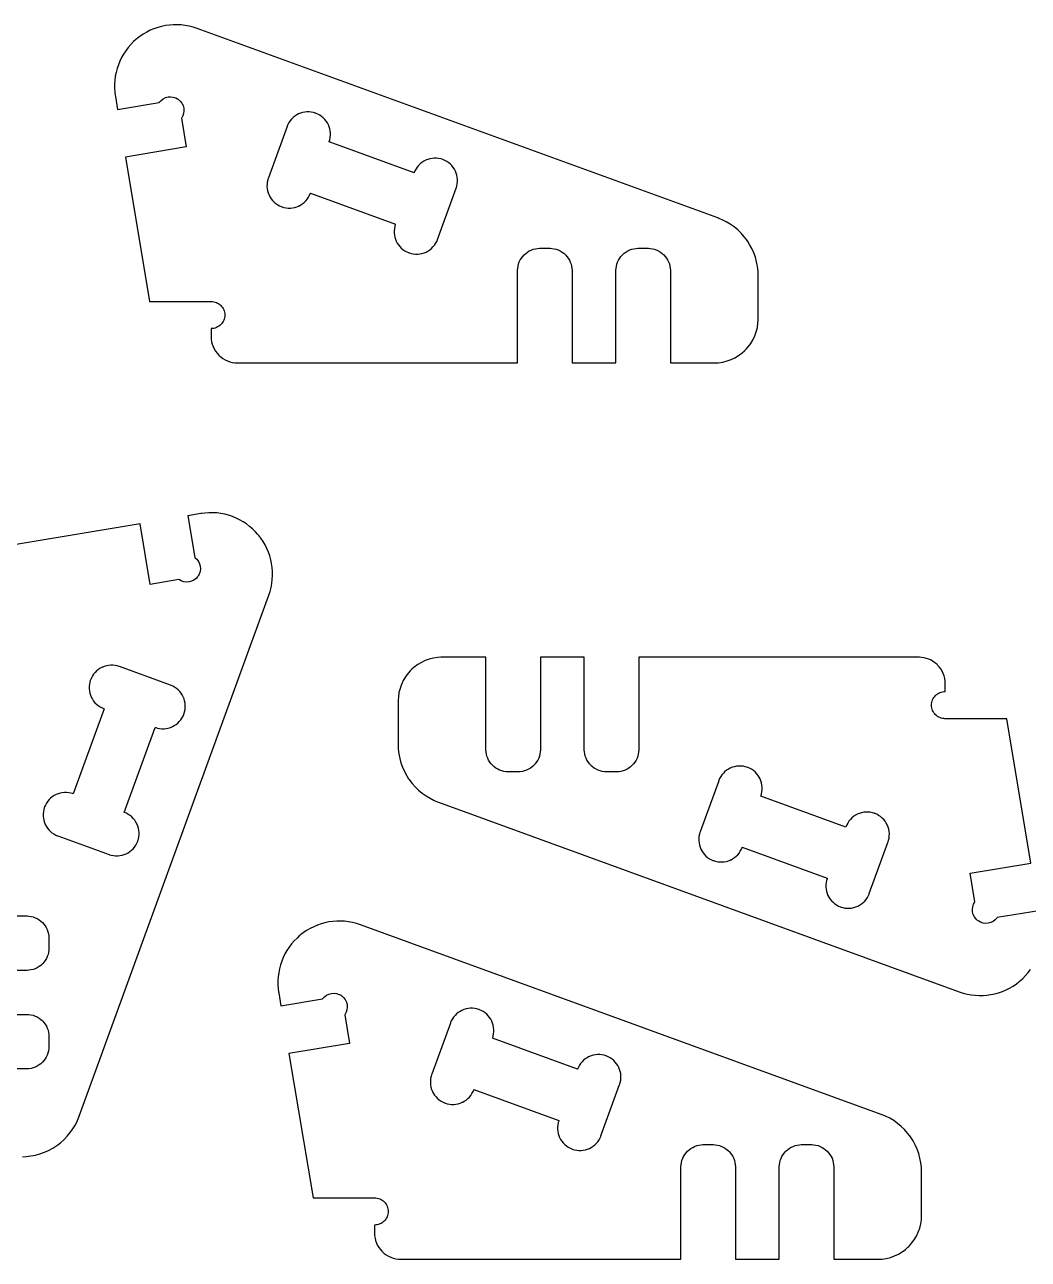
# Model space of a CAD drawing. Extents: x 0 to 371, y 0 to 268.
# Drawn here: x 95.7 to 209.9, y 112.3 to 252.8 of the extents above; entities that cross this region are included whole.
import ezdxf

# ---------------------------------------------------------------- set-up
doc = ezdxf.new("R2010")
doc.units = 0
doc.layers.get('0').update_dxf_attribs({"linetype": 'CONTINUOUS'})

msp = doc.modelspace()

# ---------------------------------------------------------------- linework, layer by layer
at = {"color": 0}
for points in [[(151.774, 224.807), (151.774, 224.872), (151.786, 225.068), (151.825, 225.321), (151.888, 225.565), (151.974, 225.8), (152.081, 226.024), (152.208, 226.233), (152.356, 226.429), (152.519, 226.611), (152.701, 226.775), (152.897, 226.922), (153.108, 227.05), (153.331, 227.157), (153.565, 227.243), (153.81, 227.306), (154.063, 227.344), (154.258, 227.357), (154.324, 227.357), (155.424, 227.357), (155.486, 227.357), (155.675, 227.344), (155.924, 227.308), (156.165, 227.247), (156.399, 227.164), (156.624, 227.057), (156.837, 226.929), (157.039, 226.781), (157.182, 226.656), (157.226, 226.611), (157.271, 226.567), (157.396, 226.424), (157.544, 226.222), (157.672, 226.008), (157.779, 225.783), (157.862, 225.549), (157.924, 225.307), (157.961, 225.06), (157.974, 224.871), (157.974, 224.807), (157.974, 214.307), (162.974, 214.307), (162.974, 224.807), (162.974, 224.871), (162.986, 225.06), (163.022, 225.307), (163.083, 225.549), (163.168, 225.783), (163.274, 226.008), (163.401, 226.222), (163.551, 226.424), (163.675, 226.567), (163.721, 226.611), (163.765, 226.656), (163.907, 226.781), (164.108, 226.929), (164.322, 227.057), (164.547, 227.164), (164.782, 227.247), (165.024, 227.308), (165.271, 227.344), (165.46, 227.357), (165.524, 227.357), (166.624, 227.357), (166.689, 227.357), (166.883, 227.344), (167.138, 227.306), (167.382, 227.243), (167.615, 227.157), (167.839, 227.05), (168.049, 226.922), (168.246, 226.775), (168.426, 226.611), (168.592, 226.429), (168.737, 226.233), (168.865, 226.024), (168.974, 225.8), (169.058, 225.565), (169.122, 225.321), (169.16, 225.068), (169.174, 224.872), (169.174, 224.807), (169.174, 214.307), (174.174, 214.307), (174.297, 214.307), (174.668, 214.332), (175.153, 214.404), (175.628, 214.524), (176.086, 214.688), (176.528, 214.897), (176.947, 215.147), (177.342, 215.44), (177.622, 215.685), (177.708, 215.772), (177.796, 215.86), (178.04, 216.139), (178.333, 216.533), (178.585, 216.953), (178.793, 217.394), (178.957, 217.853), (179.076, 218.328), (179.149, 218.814), (179.174, 219.183), (179.174, 219.307), (179.174, 224.226), (179.174, 224.361), (179.153, 224.763), (179.092, 225.294), (178.99, 225.818), (178.849, 226.332), (178.669, 226.833), (178.453, 227.319), (178.199, 227.79), (177.985, 228.132), (177.907, 228.242), (177.831, 228.351), (177.582, 228.669), (177.228, 229.069), (176.844, 229.44), (176.435, 229.781), (176, 230.088), (175.543, 230.362), (175.064, 230.601), (174.693, 230.758), (174.567, 230.804), (115.274, 252.379), (115.165, 252.419), (114.832, 252.524), (114.386, 252.638), (113.935, 252.722), (113.483, 252.776), (113.029, 252.8), (112.577, 252.794), (112.126, 252.761), (111.679, 252.697), (111.238, 252.606), (110.802, 252.486), (110.374, 252.338), (109.956, 252.161), (109.548, 251.958), (109.153, 251.726), (108.771, 251.468), (108.493, 251.257), (108.404, 251.183), (108.315, 251.11), (108.057, 250.875), (107.733, 250.546), (107.434, 250.199), (107.159, 249.836), (106.91, 249.456), (106.686, 249.063), (106.489, 248.657), (106.318, 248.239), (106.175, 247.811), (106.059, 247.374), (105.972, 246.931), (105.913, 246.479), (105.884, 246.025), (105.884, 245.567), (105.915, 245.107), (105.957, 244.761), (105.976, 244.646), (106.226, 243.153), (110.968, 243.946), (111.014, 244.01), (111.175, 244.182), (111.418, 244.367), (111.687, 244.497), (111.974, 244.575), (112.271, 244.596), (112.568, 244.558), (112.858, 244.464), (113.067, 244.353), (113.13, 244.307), (113.194, 244.263), (113.366, 244.1), (113.551, 243.858), (113.682, 243.589), (113.759, 243.301), (113.78, 243.004), (113.743, 242.707), (113.648, 242.418), (113.538, 242.21), (113.492, 242.146), (114.038, 238.883), (107.134, 237.728), (109.882, 221.307), (116.882, 221.307), (116.922, 221.307), (117.04, 221.3), (117.194, 221.276), (117.343, 221.237), (117.485, 221.186), (117.621, 221.121), (117.749, 221.043), (117.868, 220.954), (117.978, 220.854), (118.078, 220.743), (118.167, 220.624), (118.245, 220.496), (118.31, 220.361), (118.362, 220.218), (118.4, 220.069), (118.424, 219.917), (118.432, 219.797), (118.432, 219.757), (118.432, 219.718), (118.424, 219.599), (118.4, 219.446), (118.362, 219.297), (118.31, 219.154), (118.245, 219.018), (118.167, 218.89), (118.078, 218.772), (117.978, 218.661), (117.868, 218.561), (117.749, 218.472), (117.621, 218.394), (117.485, 218.329), (117.343, 218.278), (117.194, 218.239), (117.04, 218.215), (116.922, 218.207), (116.882, 218.207), (116.882, 217.307), (116.882, 217.233), (116.897, 217.011), (116.94, 216.719), (117.012, 216.435), (117.11, 216.16), (117.235, 215.894), (117.386, 215.643), (117.561, 215.407), (117.708, 215.239), (117.761, 215.186), (117.813, 215.133), (117.981, 214.987), (118.218, 214.811), (118.469, 214.661), (118.734, 214.536), (119.009, 214.438), (119.294, 214.365), (119.585, 214.322), (119.808, 214.307), (119.882, 214.307), (151.774, 214.307), (151.774, 224.807)], [(139.994, 235.936), (130.315, 239.457), (130.338, 239.518), (130.392, 239.707), (130.442, 239.958), (130.467, 240.21), (130.466, 240.458), (130.442, 240.706), (130.394, 240.946), (130.323, 241.181), (130.23, 241.407), (130.116, 241.624), (129.982, 241.829), (129.828, 242.021), (129.655, 242.199), (129.464, 242.358), (129.256, 242.501), (129.032, 242.624), (128.852, 242.703), (128.791, 242.726), (128.73, 242.749), (128.541, 242.803), (128.29, 242.853), (128.039, 242.878), (127.79, 242.876), (127.543, 242.853), (127.302, 242.804), (127.068, 242.733), (126.841, 242.64), (126.625, 242.526), (126.419, 242.392), (126.228, 242.239), (126.05, 242.065), (125.89, 241.875), (125.747, 241.667), (125.624, 241.442), (125.545, 241.263), (125.523, 241.201), (123.403, 235.375), (123.38, 235.315), (123.326, 235.133), (123.273, 234.886), (123.246, 234.638), (123.242, 234.388), (123.264, 234.138), (123.31, 233.892), (123.38, 233.649), (123.448, 233.471), (123.475, 233.414), (123.501, 233.356), (123.592, 233.189), (123.73, 232.978), (123.888, 232.783), (124.064, 232.604), (124.256, 232.444), (124.463, 232.303), (124.685, 232.183), (124.859, 232.106), (124.919, 232.085), (124.978, 232.063), (125.161, 232.01), (125.408, 231.96), (125.658, 231.935), (125.908, 231.933), (126.157, 231.957), (126.403, 232.006), (126.645, 232.078), (126.822, 232.147), (126.879, 232.175), (126.937, 232.201), (127.103, 232.294), (127.313, 232.435), (127.506, 232.594), (127.683, 232.771), (127.842, 232.965), (127.98, 233.174), (128.099, 233.396), (128.174, 233.571), (128.195, 233.631), (137.874, 230.11), (137.852, 230.047), (137.798, 229.86), (137.747, 229.608), (137.723, 229.357), (137.723, 229.108), (137.748, 228.861), (137.796, 228.621), (137.867, 228.386), (137.96, 228.16), (138.074, 227.943), (138.208, 227.737), (138.362, 227.546), (138.535, 227.368), (138.725, 227.208), (138.933, 227.065), (139.158, 226.943), (139.337, 226.864), (139.399, 226.84), (139.46, 226.818), (139.649, 226.764), (139.9, 226.714), (140.15, 226.689), (140.4, 226.69), (140.646, 226.714), (140.888, 226.763), (141.122, 226.833), (141.349, 226.926), (141.565, 227.04), (141.771, 227.175), (141.962, 227.328), (142.139, 227.501), (142.3, 227.692), (142.443, 227.9), (142.565, 228.125), (142.644, 228.304), (142.667, 228.365), (144.788, 234.192), (144.81, 234.253), (144.864, 234.442), (144.914, 234.692), (144.939, 234.943), (144.938, 235.193), (144.914, 235.439), (144.865, 235.681), (144.794, 235.915), (144.701, 236.142), (144.587, 236.358), (144.454, 236.563), (144.3, 236.756), (144.126, 236.932), (143.936, 237.093), (143.728, 237.235), (143.503, 237.358), (143.324, 237.438), (143.263, 237.46), (143.204, 237.482), (143.022, 237.535), (142.776, 237.585), (142.528, 237.61), (142.279, 237.611), (142.032, 237.588), (141.786, 237.54), (141.547, 237.469), (141.369, 237.401), (141.313, 237.375), (141.256, 237.347), (141.09, 237.257), (140.881, 237.118), (140.688, 236.961), (140.511, 236.786), (140.351, 236.594), (140.212, 236.389), (140.093, 236.168), (140.017, 235.994), (139.994, 235.936)], [(106.998, 163.144), (110.52, 172.824), (110.581, 172.801), (110.77, 172.747), (111.021, 172.697), (111.272, 172.672), (111.521, 172.672), (111.767, 172.697), (112.009, 172.746), (112.243, 172.817), (112.47, 172.908), (112.686, 173.022), (112.892, 173.157), (113.083, 173.311), (113.261, 173.483), (113.421, 173.675), (113.564, 173.883), (113.687, 174.107), (113.766, 174.286), (113.788, 174.349), (113.811, 174.41), (113.865, 174.597), (113.915, 174.849), (113.94, 175.1), (113.939, 175.349), (113.915, 175.596), (113.867, 175.836), (113.796, 176.071), (113.703, 176.297), (113.589, 176.514), (113.455, 176.719), (113.301, 176.911), (113.128, 177.089), (112.937, 177.249), (112.729, 177.392), (112.504, 177.515), (112.325, 177.594), (112.264, 177.617), (106.438, 179.736), (106.378, 179.758), (106.196, 179.814), (105.949, 179.865), (105.7, 179.893), (105.45, 179.897), (105.2, 179.875), (104.954, 179.829), (104.712, 179.76), (104.534, 179.69), (104.476, 179.664), (104.419, 179.638), (104.251, 179.547), (104.04, 179.408), (103.845, 179.251), (103.667, 179.075), (103.507, 178.883), (103.366, 178.675), (103.245, 178.454), (103.168, 178.279), (103.147, 178.221), (103.125, 178.161), (103.072, 177.978), (103.022, 177.731), (102.997, 177.481), (102.996, 177.231), (103.02, 176.982), (103.068, 176.736), (103.14, 176.494), (103.21, 176.317), (103.237, 176.26), (103.264, 176.203), (103.357, 176.036), (103.497, 175.826), (103.657, 175.633), (103.834, 175.456), (104.028, 175.297), (104.236, 175.158), (104.459, 175.04), (104.634, 174.965), (104.694, 174.944), (101.172, 165.264), (101.111, 165.288), (100.922, 165.342), (100.671, 165.392), (100.42, 165.417), (100.17, 165.415), (99.9243, 165.39), (99.6831, 165.343), (99.4485, 165.272), (99.2219, 165.179), (99.0054, 165.065), (98.8003, 164.931), (98.6083, 164.778), (98.4312, 164.604), (98.2706, 164.414), (98.1279, 164.206), (98.005, 163.981), (97.9258, 163.801), (97.9035, 163.74), (97.8813, 163.679), (97.8267, 163.49), (97.7765, 163.24), (97.7519, 162.989), (97.7525, 162.739), (97.7771, 162.493), (97.8253, 162.251), (97.8961, 162.017), (97.9889, 161.79), (98.1026, 161.574), (98.2369, 161.369), (98.3908, 161.176), (98.5636, 161), (98.7544, 160.839), (98.9626, 160.696), (99.1874, 160.574), (99.3665, 160.494), (99.4279, 160.472), (105.254, 158.351), (105.315, 158.329), (105.504, 158.275), (105.755, 158.225), (106.006, 158.2), (106.255, 158.201), (106.502, 158.225), (106.743, 158.274), (106.977, 158.344), (107.204, 158.438), (107.421, 158.551), (107.626, 158.686), (107.817, 158.839), (107.995, 159.013), (108.155, 159.203), (108.298, 159.411), (108.421, 159.636), (108.5, 159.815), (108.522, 159.876), (108.544, 159.936), (108.597, 160.118), (108.647, 160.362), (108.672, 160.611), (108.674, 160.86), (108.651, 161.107), (108.603, 161.353), (108.532, 161.593), (108.464, 161.769), (108.437, 161.826), (108.41, 161.883), (108.319, 162.049), (108.181, 162.258), (108.024, 162.451), (107.849, 162.629), (107.657, 162.788), (107.451, 162.928), (107.231, 163.047), (107.057, 163.124), (106.998, 163.144)], [(177.354, 159.181), (187.033, 155.658), (187.01, 155.597), (186.956, 155.41), (186.906, 155.158), (186.881, 154.907), (186.882, 154.657), (186.907, 154.411), (186.954, 154.169), (187.025, 153.935), (187.118, 153.708), (187.232, 153.492), (187.367, 153.288), (187.519, 153.096), (187.693, 152.918), (187.883, 152.757), (188.092, 152.615), (188.317, 152.492), (188.496, 152.413), (188.557, 152.39), (188.618, 152.368), (188.807, 152.314), (189.057, 152.264), (189.308, 152.239), (189.558, 152.239), (189.804, 152.264), (190.046, 152.313), (190.281, 152.383), (190.507, 152.476), (190.724, 152.589), (190.928, 152.724), (191.121, 152.878), (191.297, 153.05), (191.458, 153.242), (191.601, 153.45), (191.724, 153.674), (191.803, 153.853), (191.825, 153.915), (193.946, 159.74), (193.968, 159.8), (194.022, 159.983), (194.075, 160.229), (194.103, 160.479), (194.106, 160.729), (194.085, 160.978), (194.039, 161.225), (193.968, 161.467), (193.9, 161.644), (193.874, 161.703), (193.847, 161.76), (193.756, 161.928), (193.618, 162.138), (193.46, 162.333), (193.285, 162.511), (193.092, 162.672), (192.885, 162.813), (192.664, 162.933), (192.489, 163.01), (192.429, 163.032), (192.369, 163.054), (192.186, 163.107), (191.94, 163.157), (191.69, 163.182), (191.44, 163.183), (191.19, 163.158), (190.944, 163.111), (190.703, 163.039), (190.526, 162.968), (190.468, 162.942), (190.411, 162.914), (190.244, 162.822), (190.035, 162.682), (189.842, 162.522), (189.665, 162.344), (189.507, 162.151), (189.368, 161.942), (189.249, 161.719), (189.174, 161.544), (189.153, 161.485), (179.474, 165.007), (179.496, 165.068), (179.55, 165.257), (179.6, 165.507), (179.625, 165.758), (179.625, 166.008), (179.6, 166.254), (179.551, 166.496), (179.481, 166.731), (179.389, 166.957), (179.275, 167.174), (179.14, 167.378), (178.986, 167.571), (178.814, 167.747), (178.622, 167.908), (178.414, 168.051), (178.19, 168.174), (178.011, 168.253), (177.949, 168.275), (177.888, 168.297), (177.7, 168.351), (177.449, 168.403), (177.197, 168.426), (176.949, 168.426), (176.701, 168.401), (176.461, 168.353), (176.226, 168.282), (176, 168.19), (175.783, 168.076), (175.578, 167.942), (175.386, 167.788), (175.208, 167.615), (175.049, 167.424), (174.906, 167.217), (174.782, 166.992), (174.703, 166.813), (174.681, 166.751), (172.561, 160.925), (172.539, 160.864), (172.485, 160.675), (172.433, 160.424), (172.41, 160.172), (172.41, 159.924), (172.435, 159.676), (172.483, 159.436), (172.553, 159.201), (172.646, 158.975), (172.76, 158.758), (172.894, 158.553), (173.049, 158.361), (173.221, 158.183), (173.413, 158.024), (173.619, 157.881), (173.844, 157.758), (174.024, 157.679), (174.085, 157.657), (174.144, 157.635), (174.326, 157.582), (174.572, 157.532), (174.819, 157.506), (175.068, 157.506), (175.317, 157.528), (175.561, 157.575), (175.801, 157.646), (175.978, 157.715), (176.035, 157.742), (176.092, 157.768), (176.258, 157.86), (176.467, 157.997), (176.661, 158.156), (176.837, 158.331), (176.996, 158.521), (177.136, 158.728), (177.256, 158.949), (177.332, 159.121), (177.354, 159.181)], [(170.378, 122.785), (170.378, 122.85), (170.39, 123.046), (170.429, 123.299), (170.492, 123.543), (170.578, 123.778), (170.685, 124), (170.813, 124.211), (170.96, 124.407), (171.125, 124.588), (171.306, 124.753), (171.501, 124.899), (171.712, 125.027), (171.935, 125.135), (172.169, 125.22), (172.414, 125.283), (172.667, 125.322), (172.862, 125.335), (172.928, 125.335), (174.028, 125.335), (174.09, 125.335), (174.279, 125.322), (174.528, 125.285), (174.769, 125.225), (175.004, 125.141), (175.228, 125.034), (175.442, 124.907), (175.643, 124.758), (175.786, 124.633), (175.831, 124.588), (175.875, 124.543), (176, 124.401), (176.149, 124.2), (176.278, 123.986), (176.383, 123.761), (176.468, 123.527), (176.528, 123.285), (176.565, 123.037), (176.578, 122.848), (176.578, 122.785), (176.578, 112.285), (181.578, 112.285), (181.578, 122.785), (181.578, 122.848), (181.59, 123.037), (181.626, 123.285), (181.688, 123.527), (181.772, 123.761), (181.878, 123.986), (182.006, 124.2), (182.156, 124.401), (182.281, 124.543), (182.325, 124.588), (182.369, 124.633), (182.511, 124.758), (182.712, 124.907), (182.926, 125.034), (183.151, 125.141), (183.386, 125.225), (183.628, 125.285), (183.875, 125.322), (184.065, 125.335), (184.128, 125.335), (185.228, 125.335), (185.293, 125.335), (185.489, 125.322), (185.742, 125.283), (185.986, 125.22), (186.221, 125.135), (186.443, 125.027), (186.653, 124.899), (186.85, 124.753), (187.031, 124.588), (187.196, 124.407), (187.342, 124.211), (187.469, 124), (187.578, 123.778), (187.663, 123.543), (187.726, 123.299), (187.764, 123.046), (187.778, 122.85), (187.778, 122.785), (187.778, 112.285), (192.778, 112.285), (192.901, 112.285), (193.272, 112.309), (193.758, 112.382), (194.232, 112.501), (194.692, 112.666), (195.132, 112.874), (195.551, 113.125), (195.946, 113.417), (196.226, 113.662), (196.314, 113.749), (196.4, 113.837), (196.646, 114.116), (196.938, 114.511), (197.189, 114.931), (197.397, 115.372), (197.561, 115.831), (197.681, 116.305), (197.753, 116.791), (197.778, 117.161), (197.778, 117.285), (197.778, 122.204), (197.778, 122.338), (197.757, 122.741), (197.696, 123.272), (197.594, 123.795), (197.454, 124.309), (197.274, 124.81), (197.057, 125.297), (196.803, 125.768), (196.589, 126.109), (196.511, 126.219), (196.435, 126.329), (196.186, 126.647), (195.832, 127.047), (195.449, 127.418), (195.039, 127.758), (194.604, 128.065), (194.147, 128.34), (193.668, 128.579), (193.297, 128.736), (193.171, 128.782), (133.878, 150.357), (133.769, 150.397), (133.437, 150.501), (132.99, 150.615), (132.539, 150.699), (132.087, 150.753), (131.634, 150.778), (131.181, 150.772), (130.731, 150.739), (130.284, 150.675), (129.842, 150.583), (129.406, 150.464), (128.979, 150.315), (128.56, 150.139), (128.153, 149.935), (127.757, 149.704), (127.375, 149.446), (127.098, 149.235), (127.008, 149.161), (126.919, 149.086), (126.661, 148.851), (126.338, 148.524), (126.038, 148.176), (125.764, 147.813), (125.514, 147.433), (125.291, 147.04), (125.093, 146.633), (124.923, 146.217), (124.779, 145.788), (124.663, 145.351), (124.576, 144.907), (124.517, 144.457), (124.488, 144.003), (124.488, 143.544), (124.519, 143.085), (124.562, 142.737), (124.581, 142.624), (124.831, 141.129), (129.573, 141.924), (129.618, 141.986), (129.78, 142.16), (130.022, 142.343), (130.292, 142.475), (130.579, 142.551), (130.876, 142.572), (131.173, 142.536), (131.462, 142.44), (131.671, 142.331), (131.735, 142.285), (131.798, 142.24), (131.971, 142.078), (132.155, 141.836), (132.287, 141.567), (132.363, 141.279), (132.384, 140.982), (132.348, 140.685), (132.252, 140.396), (132.142, 140.186), (132.097, 140.124), (132.642, 136.86), (125.738, 135.705), (128.486, 119.285), (135.486, 119.285), (135.526, 119.285), (135.645, 119.277), (135.799, 119.253), (135.947, 119.215), (136.09, 119.163), (136.225, 119.098), (136.353, 119.02), (136.472, 118.931), (136.582, 118.831), (136.682, 118.721), (136.772, 118.602), (136.849, 118.474), (136.914, 118.338), (136.967, 118.196), (137.005, 118.047), (137.028, 117.893), (137.036, 117.775), (137.036, 117.735), (137.036, 117.695), (137.028, 117.576), (137.005, 117.423), (136.967, 117.274), (136.914, 117.132), (136.849, 116.996), (136.772, 116.868), (136.682, 116.749), (136.582, 116.639), (136.472, 116.539), (136.353, 116.45), (136.225, 116.372), (136.09, 116.307), (135.947, 116.255), (135.799, 116.216), (135.645, 116.193), (135.526, 116.185), (135.486, 116.185), (135.486, 115.285), (135.486, 115.211), (135.501, 114.988), (135.544, 114.697), (135.616, 114.413), (135.715, 114.137), (135.84, 113.872), (135.99, 113.621), (136.166, 113.384), (136.313, 113.216), (136.365, 113.164), (136.417, 113.111), (136.585, 112.964), (136.822, 112.789), (137.074, 112.638), (137.338, 112.513), (137.614, 112.415), (137.898, 112.343), (138.19, 112.3), (138.412, 112.285), (138.486, 112.285), (170.378, 112.285), (170.378, 122.785)], [(158.599, 133.913), (148.919, 137.435), (148.942, 137.496), (148.996, 137.684), (149.047, 137.936), (149.071, 138.187), (149.071, 138.436), (149.046, 138.682), (148.999, 138.924), (148.928, 139.158), (148.835, 139.385), (148.721, 139.601), (148.586, 139.807), (148.432, 139.999), (148.26, 140.175), (148.068, 140.336), (147.861, 140.479), (147.636, 140.601), (147.457, 140.681), (147.396, 140.703), (147.335, 140.725), (147.146, 140.781), (146.894, 140.831), (146.643, 140.854), (146.394, 140.854), (146.147, 140.829), (145.907, 140.782), (145.672, 140.711), (145.446, 140.618), (145.229, 140.504), (145.024, 140.369), (144.832, 140.215), (144.654, 140.043), (144.494, 139.853), (144.351, 139.644), (144.229, 139.419), (144.15, 139.24), (144.126, 139.179), (142.007, 133.352), (141.985, 133.293), (141.931, 133.111), (141.878, 132.864), (141.85, 132.615), (141.847, 132.365), (141.868, 132.115), (141.914, 131.869), (141.985, 131.627), (142.053, 131.449), (142.079, 131.391), (142.106, 131.333), (142.196, 131.166), (142.335, 130.955), (142.492, 130.76), (142.668, 130.582), (142.86, 130.422), (143.068, 130.281), (143.289, 130.16), (143.464, 130.083), (143.524, 130.062), (143.582, 130.04), (143.765, 129.987), (144.013, 129.937), (144.263, 129.911), (144.513, 129.911), (144.761, 129.934), (145.008, 129.983), (145.249, 130.055), (145.426, 130.125), (145.483, 130.152), (145.542, 130.179), (145.708, 130.272), (145.917, 130.412), (146.111, 130.571), (146.288, 130.749), (146.446, 130.943), (146.585, 131.151), (146.703, 131.374), (146.778, 131.549), (146.8, 131.609), (156.479, 128.087), (156.457, 128.025), (156.401, 127.837), (156.351, 127.586), (156.328, 127.335), (156.328, 127.085), (156.353, 126.839), (156.4, 126.598), (156.471, 126.363), (156.564, 126.137), (156.678, 125.92), (156.813, 125.715), (156.967, 125.523), (157.139, 125.346), (157.329, 125.185), (157.538, 125.043), (157.763, 124.92), (157.942, 124.841), (158.003, 124.818), (158.064, 124.796), (158.253, 124.742), (158.504, 124.691), (158.756, 124.667), (159.004, 124.667), (159.25, 124.692), (159.492, 124.74), (159.726, 124.811), (159.953, 124.904), (160.169, 125.017), (160.375, 125.152), (160.567, 125.306), (160.743, 125.478), (160.904, 125.669), (161.047, 125.877), (161.169, 126.102), (161.249, 126.281), (161.271, 126.343), (163.392, 132.169), (163.414, 132.23), (163.468, 132.418), (163.518, 132.67), (163.543, 132.921), (163.543, 133.17), (163.518, 133.416), (163.469, 133.658), (163.399, 133.892), (163.306, 134.119), (163.192, 134.335), (163.058, 134.54), (162.904, 134.732), (162.732, 134.909), (162.54, 135.07), (162.332, 135.213), (162.107, 135.336), (161.928, 135.415), (161.867, 135.437), (161.808, 135.459), (161.626, 135.512), (161.381, 135.562), (161.132, 135.587), (160.883, 135.588), (160.636, 135.565), (160.392, 135.518), (160.151, 135.447), (159.975, 135.378), (159.917, 135.352), (159.86, 135.325), (159.694, 135.234), (159.485, 135.096), (159.292, 134.938), (159.115, 134.763), (158.956, 134.572), (158.817, 134.366), (158.697, 134.145), (158.621, 133.972), (158.599, 133.913)]]:
    msp.add_lwpolyline(points, close=True, dxfattribs=at)
for points in [[(95.4232, 123.966), (95.8257, 123.986), (96.3569, 124.048), (96.8804, 124.149), (97.394, 124.29), (97.8954, 124.469), (98.3825, 124.686), (98.8528, 124.941), (99.1944, 125.155), (99.3043, 125.232), (99.4142, 125.309), (99.7321, 125.557), (100.132, 125.912), (100.503, 126.295), (100.843, 126.705), (101.151, 127.139), (101.425, 127.597), (101.664, 128.075), (101.821, 128.446), (101.867, 128.572), (123.442, 187.865), (123.482, 187.974), (123.587, 188.307), (123.701, 188.754), (123.784, 189.204), (123.838, 189.657), (123.863, 190.11), (123.858, 190.563), (123.823, 191.013), (123.76, 191.46), (123.669, 191.901), (123.549, 192.337), (123.4, 192.765), (123.224, 193.183), (123.021, 193.59), (122.789, 193.986), (122.531, 194.368), (122.32, 194.646), (122.246, 194.735), (122.172, 194.824), (121.937, 195.082), (121.609, 195.406), (121.262, 195.706), (120.898, 195.979), (120.519, 196.229), (120.125, 196.453), (119.719, 196.65), (119.301, 196.821), (118.873, 196.964), (118.437, 197.079), (117.993, 197.167), (117.542, 197.226), (117.087, 197.256), (116.629, 197.254), (116.169, 197.224), (115.823, 197.182), (115.709, 197.163), (114.215, 196.913), (115.008, 192.171), (115.072, 192.125), (115.244, 191.964), (115.429, 191.721), (115.56, 191.451), (115.637, 191.164), (115.658, 190.868), (115.621, 190.571), (115.526, 190.281), (115.415, 190.072), (115.37, 190.008), (115.325, 189.944), (115.163, 189.772), (114.921, 189.587), (114.651, 189.457), (114.364, 189.381), (114.068, 189.36), (113.77, 189.396), (113.481, 189.492), (113.272, 189.601), (113.208, 189.647), (109.946, 189.101), (108.79, 196.004), (92.3701, 193.257)], [(211.122, 151.964), (206.379, 151.171), (206.335, 151.107), (206.172, 150.935), (205.931, 150.75), (205.661, 150.618), (205.374, 150.542), (205.076, 150.521), (204.779, 150.557), (204.49, 150.653), (204.281, 150.763), (204.218, 150.808), (204.154, 150.854), (203.982, 151.015), (203.797, 151.258), (203.665, 151.528), (203.589, 151.814), (203.568, 152.111), (203.604, 152.408), (203.7, 152.697), (203.811, 152.907), (203.856, 152.971), (203.31, 156.233), (210.214, 157.389), (207.467, 173.808), (200.467, 173.808), (200.426, 173.808), (200.307, 173.817), (200.154, 173.84), (200.006, 173.878), (199.862, 173.931), (199.728, 173.996), (199.6, 174.074), (199.481, 174.163), (199.369, 174.263), (199.269, 174.372), (199.181, 174.492), (199.103, 174.619), (199.038, 174.756), (198.986, 174.897), (198.947, 175.046), (198.924, 175.2), (198.917, 175.319), (198.917, 175.358), (198.917, 175.399), (198.924, 175.517), (198.947, 175.671), (198.986, 175.819), (199.038, 175.962), (199.103, 176.097), (199.181, 176.225), (199.269, 176.344), (199.369, 176.454), (199.481, 176.554), (199.6, 176.644), (199.728, 176.721), (199.862, 176.786), (200.006, 176.839), (200.154, 176.876), (200.307, 176.9), (200.426, 176.908), (200.467, 176.908), (200.467, 177.808), (200.467, 177.883), (200.451, 178.106), (200.408, 178.397), (200.336, 178.681), (200.237, 178.957), (200.112, 179.221), (199.962, 179.474), (199.786, 179.71), (199.64, 179.878), (199.587, 179.929), (199.535, 179.982), (199.367, 180.129), (199.131, 180.304), (198.879, 180.456), (198.614, 180.581), (198.339, 180.679), (198.054, 180.75), (197.763, 180.794), (197.54, 180.808), (197.467, 180.808), (165.575, 180.808), (165.575, 170.308), (165.575, 170.308), (165.575, 170.243), (165.561, 170.047), (165.522, 169.794), (165.46, 169.55), (165.374, 169.317), (165.267, 169.093), (165.139, 168.883), (164.993, 168.686), (164.828, 168.506), (164.647, 168.34), (164.45, 168.194), (164.24, 168.067), (164.017, 167.958), (163.783, 167.874), (163.539, 167.81), (163.286, 167.772), (163.09, 167.758), (163.025, 167.758), (161.925, 167.758), (161.861, 167.758), (161.672, 167.771), (161.425, 167.808), (161.183, 167.869), (160.949, 167.953), (160.724, 168.058), (160.51, 168.188), (160.308, 168.336), (160.167, 168.461), (160.122, 168.506), (160.076, 168.55), (159.953, 168.693), (159.803, 168.894), (159.675, 169.108), (159.569, 169.333), (159.485, 169.567), (159.424, 169.808), (159.388, 170.057), (159.375, 170.246), (159.375, 170.308), (159.375, 180.808), (154.375, 180.808), (154.375, 170.308), (154.375, 170.246), (154.362, 170.057), (154.325, 169.808), (154.264, 169.567), (154.181, 169.333), (154.074, 169.108), (153.946, 168.894), (153.797, 168.693), (153.672, 168.55), (153.628, 168.506), (153.583, 168.461), (153.44, 168.336), (153.239, 168.188), (153.025, 168.058), (152.8, 167.953), (152.567, 167.869), (152.325, 167.808), (152.076, 167.771), (151.888, 167.758), (151.825, 167.758), (150.725, 167.758), (150.66, 167.758), (150.464, 167.772), (150.211, 167.81), (149.967, 167.874), (149.732, 167.958), (149.51, 168.067), (149.299, 168.194), (149.103, 168.34), (148.922, 168.506), (148.757, 168.686), (148.61, 168.883), (148.482, 169.093), (148.375, 169.317), (148.289, 169.55), (148.226, 169.794), (148.188, 170.047), (148.175, 170.243), (148.175, 170.308), (148.175, 180.808), (143.175, 180.808), (143.051, 180.808), (142.681, 180.785), (142.194, 180.711), (141.721, 180.593), (141.261, 180.428), (140.821, 180.219), (140.4, 179.968), (140.006, 179.676), (139.726, 179.432), (139.639, 179.344), (139.551, 179.257), (139.307, 178.978), (139.015, 178.582), (138.764, 178.163), (138.555, 177.722), (138.391, 177.263), (138.272, 176.789), (138.199, 176.303), (138.175, 175.932), (138.175, 175.808), (138.175, 170.89), (138.175, 170.756), (138.195, 170.353), (138.257, 169.822), (138.358, 169.299), (138.499, 168.785), (138.678, 168.283), (138.896, 167.796), (139.15, 167.326), (139.364, 166.985), (139.44, 166.875), (139.518, 166.764), (139.765, 166.446), (140.121, 166.047), (140.504, 165.676), (140.914, 165.336), (141.349, 165.028), (141.806, 164.754), (142.283, 164.514), (142.656, 164.357), (142.781, 164.311), (202.074, 142.736), (202.183, 142.697), (202.515, 142.592), (202.962, 142.478), (203.413, 142.394), (203.865, 142.34), (204.318, 142.315), (204.771, 142.321), (205.222, 142.356), (205.668, 142.418), (206.11, 142.51), (206.546, 142.631), (206.974, 142.778), (207.392, 142.954), (207.8, 143.158), (208.194, 143.389), (208.576, 143.647), (208.854, 143.858), (208.944, 143.933), (209.033, 144.007), (209.292, 144.242), (209.615, 144.569), (209.914, 144.917), (210.189, 145.281)], [(85.3701, 151.365), (95.8701, 151.365), (95.8701, 151.365), (95.9353, 151.365), (96.1308, 151.353), (96.384, 151.314), (96.6285, 151.251), (96.8626, 151.165), (97.0856, 151.058), (97.2958, 150.931), (97.4922, 150.783), (97.6732, 150.619), (97.8378, 150.438), (97.9846, 150.242), (98.1124, 150.031), (98.2197, 149.808), (98.3054, 149.574), (98.3683, 149.329), (98.4069, 149.076), (98.4201, 148.881), (98.4201, 148.815), (98.4201, 147.715), (98.4201, 147.653), (98.4076, 147.464), (98.3707, 147.215), (98.3099, 146.974), (98.226, 146.74), (98.1197, 146.515), (97.9917, 146.301), (97.8426, 146.1), (97.7178, 145.957), (97.6733, 145.913), (97.6288, 145.868), (97.4862, 145.743), (97.2849, 145.594), (97.071, 145.467), (96.846, 145.36), (96.6118, 145.276), (96.37, 145.215), (96.1222, 145.178), (95.9332, 145.165), (95.8701, 145.165), (85.3701, 145.165)], [(85.3701, 140.165), (95.8701, 140.165), (95.9332, 140.165), (96.1222, 140.153), (96.37, 140.117), (96.6118, 140.056), (96.846, 139.972), (97.071, 139.865), (97.2849, 139.737), (97.4862, 139.589), (97.6288, 139.464), (97.6733, 139.419), (97.7178, 139.374), (97.8426, 139.232), (97.9917, 139.031), (98.1197, 138.817), (98.226, 138.592), (98.3099, 138.357), (98.3707, 138.116), (98.4076, 137.868), (98.4201, 137.679), (98.4201, 137.616), (98.4201, 136.516), (98.4201, 136.451), (98.4069, 136.255), (98.3683, 136.002), (98.3054, 135.758), (98.2197, 135.523), (98.1124, 135.3), (97.9846, 135.09), (97.8378, 134.894), (97.6732, 134.712), (97.4922, 134.548), (97.2958, 134.401), (97.0856, 134.273), (96.8626, 134.166), (96.6285, 134.08), (96.384, 134.017), (96.1308, 133.979), (95.9353, 133.966), (95.8701, 133.966), (85.3701, 133.966)]]:
    msp.add_lwpolyline(points, dxfattribs=at)

doc.saveas('drawing.dxf')
